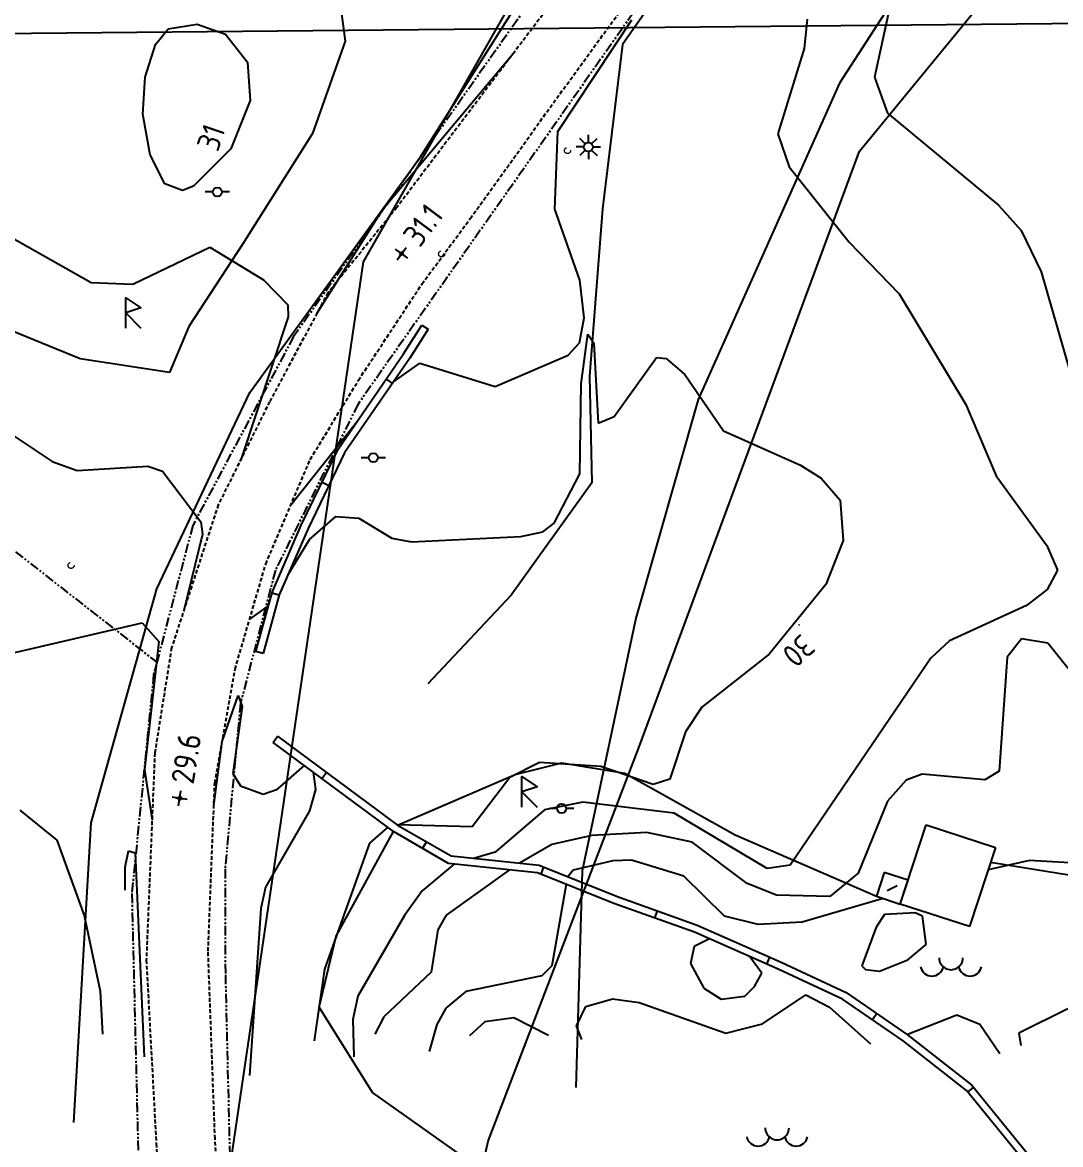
# Model space of a CAD drawing. Header units: metres. Extents: x 139929 to 142176, y 6401995 to 6404420.
# Drawn here: x 140387.5 to 140455.7, y 6402083.7 to 6402157.5 of the extents above; entities that cross this region are included whole.
import ezdxf
from ezdxf.enums import TextEntityAlignment as Align

# ---------------------------------------------------------------- set-up
doc = ezdxf.new("R2010")
doc.units = ezdxf.units.M
doc.header["$LTSCALE"] = 0.5
for name, pattern in [('DASHED', [0.75, 0.5, -0.25]), ('DGN Style 3', [2.464518, 1.76037, -0.704148]), ('PHANTOM', [2.5, 1.25, -0.25, 0.25, -0.25, 0.25, -0.25])]:
    doc.linetypes.add(name, pattern=pattern)
doc.layers.get('0').update_dxf_attribs({"color": 1})
for name, color, linetype in [('M-BEF-BELYSNINGSSTOLPE', 4, 'Continuous'), ('M-BEF-BYGGNAD', 3, 'Continuous'), ('M-BEF-BÄCK', 7, 'Continuous'), ('M-BEF-FORNFYND', 4, 'Continuous'), ('M-BEF-MARKLINJE', 4, 'Continuous'), ('M-BEF-MUR', 4, 'Continuous'), ('M-BEF-NIVÅ', 4, 'Continuous'), ('M-BEF-NIVÅKURVA-PRIMÄR-0.5M', 12, 'Continuous'), ('M-BEF-NIVÅKURVA-PRIMÄR-1.0M', 12, 'Continuous'), ('M-BEF-TELE-INFO', 4, 'Continuous'), ('M-BEF-VÄGKANT', 1, 'DASHED'), ('M-GR-FASTIGHETSGRÄNS', 3, 'PHANTOM')]:
    doc.layers.add(name, color=color, linetype=linetype)
doc.layers.add('TE_OSAKERT_LAGE', color=254, linetype='Continuous', lineweight=0)
doc.styles.add('ISO', font='iso.shx', dxfattribs={"height": 2.5})
doc.linetypes.add('Bäck', pattern='A,5,[107,sma.shx,S=1,R=0,X=0,Y=0],5', length=10)
picture_1 = doc.add_image_def('image1.png', size_in_pixel=(962, 792))

# ---------------------------------------------------------------- blocks, each defined once
blk = doc.blocks.new('PRI_P_FORNL')
blk.add_polyline3d([(-0.166667, -0.5, 0), (-0.166667, 1.5, 0), (0.833333, 0.833334, 0), (-0.166667, 0.5, 0), (0.833333, -0.5, 0)])
blk = doc.blocks.new('PRI_L_ALLM')
for points in [[(-0.3, 0, 0), (-0.8, 0, 0)], [(0.8, 0, 0), (0.3, 0, 0)]]:
    blk.add_polyline3d(points)
blk.add_circle((0, 0), 0.3)
blk = doc.blocks.new('PRI_L_BELYS')
for points in [[(-0.212, 0.212, 0), (-0.566, 0.566, 0)], [(0.212, 0.212, 0), (0.566, 0.566, 0)], [(-0.212, -0.212, 0), (-0.566, -0.566, 0)], [(0.212, -0.212, 0), (0.566, -0.566, 0)]]:
    blk.add_polyline3d(points)
blk.add_circle((0, 0), 0.3)
blk = doc.blocks.new('PRI_M_BERG')
for centre, radius, start, end in [((0, 0.867), 0.784, 179.99999, 0.00001), ((-1.252, 0.43), 0.765, 192.29023, 347.70977), ((1.252, 0.43), 0.765, 192.29023, 347.70977)]:
    blk.add_arc(centre, radius, start, end)
blk = doc.blocks.new('PRI_NIVÅ_HÖJDPUNKT_ISM')
at = {"color": 7}
for p, q in [((-0.25, 0), (0.25, 0)), ((0, 0.25), (0, -0.25))]:
    blk.add_line(p, q, dxfattribs=at)
blk = doc.blocks.new('OCT370_2', base_point=(108327.366, 6370837.691))
at = {"layer": 'TE_OSAKERT_LAGE', "color": 30, "linetype": 'DGN Style 3', "lineweight": 13}
blk.add_circle((108327.357, 6370837.691), 0.2, dxfattribs=at)
blk = doc.blocks.new('PRI_LED_BELYS')
at = {"color": 0, "linetype": 'Continuous'}
for p, q in [((0, 0.5), (0, 1.33)), ((-0.5, 0), (-1.33, 0)), ((0.5, 0), (1.33, 0)), ((0, -0.5), (0, -1.33))]:
    blk.add_line(p, q, dxfattribs=at)
blk.add_circle((0, 0), 0.5, dxfattribs=at)
blk = doc.blocks.new('SPWDEF')
at = {"color": 0, "linetype": 'Continuous'}
for p, q in [((-1, 0), (1, 0)), ((0, -1), (0, 1))]:
    blk.add_line(p, q, dxfattribs=at)
blk.add_circle((0, 0), 0.2)
blk = doc.blocks.new('PRI_NIVÅ_HÖJDPKT')
at = {"color": 0, "linetype": 'Continuous', "lineweight": -3}
blk.add_circle((183, 184), 0.0005, dxfattribs=at)

msp = doc.modelspace()

# ---------------------------------------------------------------- linework, layer by layer
at = {"layer": 'M-BEF-BYGGNAD'}
for p, q in [((140445.162, 6402099.528, 34.076), (140446.859, 6402104.73, 34.076)), ((140445.162, 6402099.528), (140446.859, 6402104.73)), ((140446.859, 6402104.73, 34.076), (140451.411, 6402103.246, 34.261)), ((140446.859, 6402104.73), (140451.411, 6402103.246)), ((140451.411, 6402103.246, 34.261), (140449.713, 6402098.043, 34.19)), ((140451.411, 6402103.246), (140449.713, 6402098.043)), ((140444.101, 6402101.607, 33.903), (140443.59, 6402100.041, 33.903)), ((140444.101, 6402101.607), (140443.59, 6402100.041)), ((140445.673, 6402101.094, 34.073), (140444.101, 6402101.607, 33.903)), ((140445.673, 6402101.094), (140444.101, 6402101.607)), ((140445.162, 6402099.528, 34.076), (140445.673, 6402101.094, 34.073)), ((140445.162, 6402099.528), (140445.673, 6402101.094)), ((140444.96, 6402100.733, 34.073), (140444.304, 6402100.402, 33.903)), ((140444.96, 6402100.733), (140444.304, 6402100.402)), ((140443.59, 6402100.041, 33.903), (140445.162, 6402099.528, 34.076)), ((140443.59, 6402100.041), (140445.162, 6402099.528)), ((140449.713, 6402098.043, 34.19), (140445.162, 6402099.528, 34.076)), ((140449.713, 6402098.043), (140445.162, 6402099.528))]:
    msp.add_line(p, q, dxfattribs=at)
at = {"layer": 'M-BEF-BÄCK', "linetype": 'Bäck', "lineweight": -3}
for p, q in [((140438.996, 6402173.279, 30.751), (140426.905, 6402156.051, 30.196)), ((140426.905, 6402156.051, 30.196), (140425.58, 6402145.241, 30.025)), ((140425.58, 6402145.241, 30.025), (140424.738, 6402134.251, 29.899)), ((140424.738, 6402134.251, 29.899), (140424.892, 6402127.219, 29.836)), ((140424.892, 6402127.219, 29.836), (140419.581, 6402119.851, 29.338)), ((140419.581, 6402119.851, 29.338), (140414.111, 6402114.018, 29.287))]:
    msp.add_line(p, q, dxfattribs=at)
at = {"layer": 'M-BEF-BÄCK', "lineweight": -3}
for p, q in [((140438.996, 6402173.279), (140426.905, 6402156.051)), ((140426.905, 6402156.051), (140425.58, 6402145.241)), ((140425.58, 6402145.241), (140424.738, 6402134.251)), ((140424.738, 6402134.251), (140424.892, 6402127.219)), ((140424.892, 6402127.219), (140419.581, 6402119.851)), ((140419.581, 6402119.851), (140414.111, 6402114.018))]:
    msp.add_line(p, q, dxfattribs=at)
at = {"layer": 'M-BEF-MARKLINJE'}
for p, q in [((140451.584, 6402169.608), (140441.157, 6402153.505)), ((140413.623, 6402148.657), (140425.936, 6402168.188)), ((140408.118, 6402160.542), (140408.66, 6402156.263)), ((140408.66, 6402156.263), (140406.529, 6402150.195)), ((140441.157, 6402153.505), (140431.874, 6402132.704)), ((140406.529, 6402150.195), (140401.939, 6402142.945)), ((140402.391, 6402133.177), (140413.623, 6402148.657)), ((140401.939, 6402142.945), (140398.394, 6402137.511)), ((140391.241, 6402135.389), (140382.957, 6402138.775)), ((140398.394, 6402137.511), (140397.125, 6402134.481)), ((140397.125, 6402134.481), (140391.241, 6402135.389)), ((140396.287, 6402120.257), (140402.391, 6402133.177)), ((140431.874, 6402132.704), (140427.779, 6402118.33)), ((140391.972, 6402104.87), (140396.287, 6402120.257)), ((140427.779, 6402118.33), (140424.259, 6402101.708)), ((140419.853, 6402108.05, 30.002), (140422.911, 6402108.81, 30.145)), ((140422.911, 6402108.81, 30.145), (140427.053, 6402108.144, 29.584)), ((140412.12, 6402104.721, 30.62), (140419.853, 6402108.05, 30.002)), ((140427.053, 6402108.144, 29.584), (140434.311, 6402104.081, 30.145)), ((140390.842, 6402085.158), (140391.972, 6402104.87)), ((140408.069, 6402097.41, 29.864), (140411.846, 6402104.302, 30.62)), ((140434.311, 6402104.081, 30.145), (140443.59, 6402100.041, 31.518)), ((140424.259, 6402101.708), (140423.827, 6402087.477)), ((140451.1, 6402102.294, 31.752), (140456.927, 6402101.345, 31.644)), ((140406.967, 6402092.759, 29.779), (140408.069, 6402097.41, 29.864)), ((140410.458, 6402087.131, 30.288), (140406.967, 6402092.759, 29.779))]:
    msp.add_line(p, q, dxfattribs=at)
at = {"layer": 'M-BEF-MARKLINJE', "lineweight": -3, "ltscale": 0.8}
for p, q in [((140442.488, 6402149.031), (140458.907, 6402169.083)), ((140421.264, 6402161.77), (140409.844, 6402141.769)), ((140428.005, 6402109.86), (140442.488, 6402149.031)), ((140409.844, 6402141.769), (140399.639, 6402072.386)), ((140418.078, 6402083.931), (140428.005, 6402109.86)), ((140409.863, 6402047.48), (140418.078, 6402083.931))]:
    msp.add_line(p, q, dxfattribs=at)
at = {"layer": 'M-BEF-MARKLINJE', "lineweight": -3}
for p, q in [((140419.853, 6402108.05), (140422.911, 6402108.81)), ((140422.911, 6402108.81), (140427.053, 6402108.144)), ((140412.12, 6402104.721), (140419.853, 6402108.05)), ((140427.053, 6402108.144), (140434.311, 6402104.081)), ((140408.069, 6402097.41), (140411.846, 6402104.302)), ((140434.311, 6402104.081), (140443.59, 6402100.041)), ((140451.1, 6402102.294), (140456.927, 6402101.345)), ((140406.967, 6402092.759), (140408.069, 6402097.41)), ((140410.458, 6402087.131), (140406.967, 6402092.759)), ((140417.294, 6402082.3), (140410.458, 6402087.131))]:
    msp.add_line(p, q, dxfattribs=at)
at = {"layer": 'M-BEF-MUR'}
for p, q in [((140412.512, 6402135.708, 31.066), (140413.71, 6402137.591, 30.831)), ((140414.132, 6402137.323, 30.831), (140412.929, 6402135.432, 31.066)), ((140413.71, 6402137.591, 30.831), (140414.132, 6402137.323, 30.831)), ((140408.202, 6402129.45, 30.477), (140412.512, 6402135.708, 31.066)), ((140412.929, 6402135.432, 31.066), (140408.636, 6402129.197, 30.477)), ((140411.372, 6402134.053, 30.91), (140411.784, 6402133.769, 30.909)), ((140405.774, 6402124.444, 30.505), (140408.202, 6402129.45, 30.477)), ((140408.636, 6402129.197, 30.477), (140406.228, 6402124.235, 30.505)), ((140407.15, 6402127.28, 30.489), (140407.599, 6402127.062, 30.489)), ((140403.864, 6402120.024, 30.19), (140405.774, 6402124.444, 30.505)), ((140406.228, 6402124.235, 30.505), (140404.337, 6402119.858, 30.19)), ((140402.804, 6402116.134, 29.824), (140403.864, 6402120.024, 30.19)), ((140404.337, 6402119.858, 30.19), (140403.287, 6402116.003, 29.824)), ((140403.856, 6402119.993, 30.187), (140404.338, 6402119.861, 30.19)), ((140403.287, 6402116.003, 29.824), (140402.804, 6402116.134, 29.824)), ((140403.933, 6402110.159, 29.836), (140404.231, 6402110.561, 29.836)), ((140404.231, 6402110.561, 29.836), (140412.12, 6402104.721, 30.62)), ((140411.846, 6402104.302, 30.62), (140403.933, 6402110.159, 29.836)), ((140407.445, 6402108.181, 30.155), (140407.148, 6402107.779, 30.155)), ((140412.12, 6402104.721, 30.62), (140415.629, 6402102.693, 30.906)), ((140415.471, 6402102.206, 30.906), (140411.846, 6402104.302, 30.62)), ((140414.011, 6402103.628, 30.774), (140413.761, 6402103.195, 30.771)), ((140415.629, 6402102.693, 30.906), (140421.431, 6402102.08, 31.626)), ((140421.309, 6402101.59, 31.626), (140415.471, 6402102.206, 30.906)), ((140421.431, 6402102.08, 31.626), (140426.508, 6402100.041, 32.33)), ((140421.707, 6402101.969, 31.664), (140421.521, 6402101.505, 31.656)), ((140426.33, 6402099.574, 32.33), (140421.309, 6402101.59, 31.626)), ((140431.627, 6402097.681, 32.113), (140426.33, 6402099.574, 32.33)), ((140426.508, 6402100.041, 32.33), (140431.813, 6402098.146, 32.113)), ((140429.17, 6402099.09, 32.221), (140429.001, 6402098.619, 32.221)), ((140431.813, 6402098.146, 32.113), (140437.339, 6402095.7, 32.096)), ((140437.133, 6402095.245, 32.096), (140431.627, 6402097.681, 32.113)), ((140436.562, 6402096.044, 32.098), (140436.359, 6402095.587, 32.098)), ((140441.366, 6402093.268, 32.204), (140437.133, 6402095.245, 32.096)), ((140437.339, 6402095.7, 32.096), (140441.615, 6402093.703, 32.204)), ((140441.615, 6402093.703, 32.204), (140445.647, 6402090.932, 31.741)), ((140445.351, 6402090.529, 31.741), (140441.366, 6402093.268, 32.204)), ((140443.618, 6402092.327, 31.974), (140443.335, 6402091.915, 31.975)), ((140445.647, 6402090.932, 31.741), (140449.869, 6402087.623, 31.461))]:
    msp.add_line(p, q, dxfattribs=at)
at = {"layer": 'M-BEF-MUR', "lineweight": -3}
for p, q in [((140412.512, 6402135.708), (140413.71, 6402137.591)), ((140414.132, 6402137.323), (140412.929, 6402135.432)), ((140413.71, 6402137.591), (140414.132, 6402137.323)), ((140408.202, 6402129.45), (140412.512, 6402135.708)), ((140412.929, 6402135.432), (140408.636, 6402129.197)), ((140411.372, 6402134.053), (140411.784, 6402133.769)), ((140405.774, 6402124.444), (140408.202, 6402129.45)), ((140408.636, 6402129.197), (140406.228, 6402124.235)), ((140407.15, 6402127.28), (140407.599, 6402127.062)), ((140403.864, 6402120.024), (140405.774, 6402124.444)), ((140406.228, 6402124.235), (140404.337, 6402119.858)), ((140402.804, 6402116.134), (140403.864, 6402120.024)), ((140404.337, 6402119.858), (140403.287, 6402116.003)), ((140403.856, 6402119.993), (140404.338, 6402119.861)), ((140403.287, 6402116.003), (140402.804, 6402116.134)), ((140403.933, 6402110.159), (140404.231, 6402110.561)), ((140404.231, 6402110.561), (140412.12, 6402104.721)), ((140411.846, 6402104.302), (140403.933, 6402110.159)), ((140407.445, 6402108.181), (140407.148, 6402107.779)), ((140412.12, 6402104.721), (140415.629, 6402102.693)), ((140415.471, 6402102.206), (140411.846, 6402104.302)), ((140414.011, 6402103.628), (140413.761, 6402103.195)), ((140415.629, 6402102.693), (140421.431, 6402102.08)), ((140421.309, 6402101.59), (140415.471, 6402102.206)), ((140421.431, 6402102.08), (140426.508, 6402100.041)), ((140421.707, 6402101.969), (140421.521, 6402101.505)), ((140426.33, 6402099.574), (140421.309, 6402101.59)), ((140431.627, 6402097.681), (140426.33, 6402099.574)), ((140426.508, 6402100.041), (140431.813, 6402098.146)), ((140429.17, 6402099.09), (140429.001, 6402098.619)), ((140431.813, 6402098.146), (140437.339, 6402095.7)), ((140437.133, 6402095.245), (140431.627, 6402097.681)), ((140436.562, 6402096.044), (140436.359, 6402095.587)), ((140441.366, 6402093.268), (140437.133, 6402095.245)), ((140437.339, 6402095.7), (140441.615, 6402093.703)), ((140441.615, 6402093.703), (140445.647, 6402090.932)), ((140445.351, 6402090.529), (140441.366, 6402093.268)), ((140443.618, 6402092.327), (140443.335, 6402091.915)), ((140445.647, 6402090.932), (140449.869, 6402087.623)), ((140449.517, 6402087.264), (140445.351, 6402090.529)), ((140454.974, 6402080.571), (140449.517, 6402087.264)), ((140449.979, 6402087.488), (140449.592, 6402087.172)), ((140449.869, 6402087.623), (140455.383, 6402080.86))]:
    msp.add_line(p, q, dxfattribs=at)
at = {"layer": 'M-BEF-NIVÅKURVA-PRIMÄR-0.5M', "linetype": 'Continuous', "lineweight": -3}
for p, q in [((140422.64, 6402150.341, 30.5), (140427.525, 6402157.67, 30.5)), ((140439.045, 6402157.719, 30.5), (140438.852, 6402155.786, 30.5)), ((140438.852, 6402155.786, 30.5), (140437.104, 6402150.188, 30.5)), ((140422.453, 6402145.223, 30.5), (140422.64, 6402150.341, 30.5)), ((140437.104, 6402150.188, 30.5), (140437.848, 6402148, 30.5)), ((140437.848, 6402148, 30.5), (140441.805, 6402143.05, 30.5)), ((140424.099, 6402140.547, 30.5), (140422.453, 6402145.223, 30.5)), ((140386.12, 6402143.702, 30.5), (140391.981, 6402140.407, 30.5)), ((140441.805, 6402143.05, 30.5), (140445.093, 6402139.647, 30.5)), ((140394.704, 6402140.296, 30.5), (140399.783, 6402142.722, 30.5)), ((140399.783, 6402142.722, 30.5), (140403.309, 6402140.573, 30.5)), ((140391.981, 6402140.407, 30.5), (140394.704, 6402140.296, 30.5)), ((140403.309, 6402140.573, 30.5), (140404.903, 6402138.938, 30.5)), ((140424.391, 6402138.069, 30.5), (140424.099, 6402140.547, 30.5)), ((140445.093, 6402139.647, 30.5), (140449.482, 6402132.373, 30.5)), ((140404.903, 6402138.938, 30.5), (140404.919, 6402138.138, 30.5)), ((140404.919, 6402138.138, 30.5), (140401.8, 6402128.749, 30.5)), ((140424.081, 6402136.434, 30.5), (140424.391, 6402138.069, 30.5)), ((140423.33, 6402135.614, 30.5), (140424.081, 6402136.434, 30.5)), ((140411.854, 6402133.87, 30.5), (140413.585, 6402135.101, 30.5)), ((140413.585, 6402135.101, 30.5), (140418.52, 6402133.565, 30.5)), ((140418.52, 6402133.565, 30.5), (140423.33, 6402135.614, 30.5)), ((140449.482, 6402132.373, 30.5), (140451.458, 6402127.685, 30.5)), ((140405.102, 6402125.782, 30.5), (140409.43, 6402131.232, 30.5)), ((140451.458, 6402127.685, 30.5), (140454.79, 6402123.104, 30.5)), ((140454.79, 6402123.104, 30.5), (140455.496, 6402121.493, 30.5)), ((140455.496, 6402121.493, 30.5), (140454.814, 6402120.221, 30.5)), ((140454.814, 6402120.221, 30.5), (140453.46, 6402119.165, 30.5)), ((140453.46, 6402119.165, 30.5), (140448.402, 6402116.829, 30.5)), ((140385.146, 6402115.655, 29.5), (140395.324, 6402118.017, 29.5)), ((140395.324, 6402118.017, 29.5), (140396.424, 6402116.8, 29.5)), ((140396.424, 6402116.8, 29.5), (140395.473, 6402108.348, 29.5)), ((140448.402, 6402116.829, 30.5), (140447.181, 6402115.69, 30.5)), ((140447.181, 6402115.69, 30.5), (140437.914, 6402102.095, 30.5)), ((140400.578, 6402110.211, 29.5), (140401.635, 6402113.238, 29.5)), ((140401.635, 6402113.238, 29.5), (140401.888, 6402112.528, 29.5)), ((140401.888, 6402112.528, 29.5), (140401.292, 6402108.114, 29.5)), ((140400.038, 6402106.002, 29.5), (140400.578, 6402110.211, 29.5)), ((140395.473, 6402108.348, 29.5), (140395.972, 6402105.047, 29.5)), ((140404.229, 6402107.081, 29.5), (140405.989, 6402108.638, 29.5)), ((140401.292, 6402108.114, 29.5), (140401.787, 6402107.294, 29.5)), ((140406.572, 6402108.206, 29.5), (140406.726, 6402107.068, 29.5)), ((140401.787, 6402107.294, 29.5), (140403.278, 6402106.76, 29.5)), ((140403.278, 6402106.76, 29.5), (140404.229, 6402107.081, 29.5)), ((140406.726, 6402107.068, 29.5), (140406.315, 6402105.651, 29.5)), ((140424.3, 6402106.221, 30.5), (140421.769, 6402105.719, 30.5)), ((140430.293, 6402105.514, 30.5), (140424.3, 6402106.221, 30.5)), ((140406.315, 6402105.651, 29.5), (140403.429, 6402100.646, 29.5)), ((140421.769, 6402105.719, 30.5), (140418.533, 6402102.932, 30.5)), ((140436.409, 6402101.857, 30.5), (140430.293, 6402105.514, 30.5)), ((140418.533, 6402102.932, 30.5), (140417.114, 6402102.536, 30.5)), ((140415.863, 6402102.165, 30.5), (140413.736, 6402100.392, 30.5)), ((140423.651, 6402101.769, 31.5), (140423.309, 6402101.326, 31.5)), ((140426.268, 6402102.366, 31.5), (140423.651, 6402101.769, 31.5)), ((140427.488, 6402102.414, 31.5), (140426.268, 6402102.366, 31.5)), ((140430.138, 6402101.596, 31.5), (140427.488, 6402102.414, 31.5)), ((140437.914, 6402102.095, 30.5), (140436.409, 6402101.857, 30.5)), ((140453.659, 6402102.401, 31.5), (140450.934, 6402101.783, 31.5)), ((140458.499, 6402102.111, 31.5), (140453.659, 6402102.401, 31.5)), ((140430.922, 6402101.366, 31.5), (140430.138, 6402101.596, 31.5)), ((140433.611, 6402098.733, 31.5), (140430.922, 6402101.366, 31.5)), ((140403.429, 6402100.646, 29.5), (140403.131, 6402099.229, 29.5)), ((140413.736, 6402100.392, 30.5), (140412.559, 6402098.767, 30.5)), ((140423.191, 6402100.835, 31.5), (140422.265, 6402095.466, 31.5)), ((140444.047, 6402099.892, 31.5), (140438.719, 6402098.341, 31.5)), ((140403.131, 6402099.229, 29.5), (140402.373, 6402088.255, 29.5)), ((140412.559, 6402098.767, 30.5), (140409.505, 6402093.478, 30.5)), ((140435.811, 6402098.187, 31.5), (140433.611, 6402098.733, 31.5)), ((140438.719, 6402098.341, 31.5), (140435.811, 6402098.187, 31.5)), ((140422.265, 6402095.466, 31.5), (140421.597, 6402094.803, 31.5)), ((140421.597, 6402094.803, 31.5), (140416.598, 6402093.784, 31.5)), ((140416.598, 6402093.784, 31.5), (140415.293, 6402092.693, 31.5)), ((140409.505, 6402093.478, 30.5), (140409.182, 6402091.941, 30.5)), ((140424.495, 6402092.794, 31.5), (140426.242, 6402093.299, 31.5)), ((140426.242, 6402093.299, 31.5), (140427.986, 6402093.058, 31.5)), ((140427.986, 6402093.058, 31.5), (140433.704, 6402091.047, 31.5)), ((140436.109, 6402091.654, 31.5), (140438.944, 6402093.57, 31.5)), ((140438.944, 6402093.57, 31.5), (140440.507, 6402092.742, 31.5)), ((140415.293, 6402092.693, 31.5), (140414.693, 6402091.608, 31.5)), ((140423.887, 6402091.511, 31.5), (140424.495, 6402092.794, 31.5)), ((140440.507, 6402092.742, 31.5), (140443.206, 6402090.333, 31.5)), ((140445.603, 6402090.962, 31.5), (140448.885, 6402092.254, 31.5)), ((140448.885, 6402092.254, 31.5), (140450.392, 6402091.631, 31.5)), ((140409.182, 6402091.941, 30.5), (140409.247, 6402089.492, 30.5)), ((140414.693, 6402091.608, 31.5), (140414.187, 6402089.826, 31.5)), ((140424.217, 6402090.634, 31.5), (140423.887, 6402091.511, 31.5)), ((140433.704, 6402091.047, 31.5), (140436.109, 6402091.654, 31.5)), ((140450.392, 6402091.631, 31.5), (140451.716, 6402089.704, 31.5))]:
    msp.add_line(p, q, dxfattribs=at)
at = {"layer": 'M-BEF-NIVÅKURVA-PRIMÄR-1.0M', "linetype": 'Continuous', "lineweight": -3}
for p, q in [((140445.552, 6402163.465, 31), (140443.471, 6402153.893, 31)), ((140396.211, 6402156.041, 31), (140397.033, 6402157.072, 31)), ((140397.033, 6402157.072, 31), (140398.95, 6402157.396, 31)), ((140398.95, 6402157.396, 31), (140400.805, 6402156.73, 31)), ((140400.805, 6402156.73, 31), (140402.256, 6402154.899, 31)), ((140395.516, 6402153.899, 31), (140396.211, 6402156.041, 31)), ((140411.146, 6402145.219, 31), (140419.823, 6402155.594, 31)), ((140402.256, 6402154.899, 31), (140402.419, 6402152.363, 31)), ((140395.363, 6402151.479, 31), (140395.516, 6402153.899, 31)), ((140443.471, 6402153.893, 31), (140444.322, 6402151.526, 31)), ((140402.419, 6402152.363, 31), (140401.151, 6402149.194, 31)), ((140395.842, 6402148.789, 31), (140395.363, 6402151.479, 31)), ((140444.322, 6402151.526, 31), (140451.609, 6402145.478, 31)), ((140401.151, 6402149.194, 31), (140398.691, 6402146.732, 31)), ((140396.805, 6402146.879, 31), (140395.842, 6402148.789, 31)), ((140397.981, 6402146.442, 31), (140396.805, 6402146.879, 31)), ((140398.691, 6402146.732, 31), (140397.981, 6402146.442, 31)), ((140451.609, 6402145.478, 31), (140453.107, 6402143.813, 31)), ((140406.8, 6402138.355, 31), (140411.146, 6402145.219, 31)), ((140453.107, 6402143.813, 31), (140454.423, 6402141.101, 31)), ((140454.423, 6402141.101, 31), (140456.952, 6402132.348, 31)), ((140424.181, 6402133.727, 30), (140424.63, 6402137.011, 30)), ((140424.63, 6402137.011, 30), (140425.01, 6402136.406, 30)), ((140425.01, 6402136.406, 30), (140425.3, 6402131.142, 30)), ((140426.347, 6402131.6, 30), (140429.125, 6402135.46, 30)), ((140429.125, 6402135.46, 30), (140429.772, 6402135.412, 30)), ((140429.772, 6402135.412, 30), (140430.989, 6402134.348, 30)), ((140430.989, 6402134.348, 30), (140433.541, 6402130.643, 30)), ((140424.095, 6402127.83, 30), (140424.181, 6402133.727, 30)), ((140385.349, 6402131.33, 30), (140389.398, 6402128.631, 30)), ((140425.3, 6402131.142, 30), (140426.347, 6402131.6, 30)), ((140433.541, 6402130.643, 30), (140438.605, 6402128.398, 30)), ((140389.398, 6402128.631, 30), (140391.043, 6402128.031, 30)), ((140391.043, 6402128.031, 30), (140395.69, 6402128.313, 30)), ((140395.69, 6402128.313, 30), (140396.666, 6402127.987, 30)), ((140438.605, 6402128.398, 30), (140439.964, 6402127.532, 30)), ((140396.666, 6402127.987, 30), (140399.176, 6402124.669, 30)), ((140422.416, 6402124.582, 30), (140424.095, 6402127.83, 30)), ((140439.964, 6402127.532, 30), (140441.203, 6402126.088, 30)), ((140441.203, 6402126.088, 30), (140441.399, 6402123.427, 30)), ((140399.176, 6402124.669, 30), (140399.284, 6402123.845, 30)), ((140406.332, 6402123.504, 30), (140408.065, 6402125.022, 30)), ((140408.065, 6402125.022, 30), (140409.568, 6402124.907, 30)), ((140409.568, 6402124.907, 30), (140411.742, 6402123.589, 30)), ((140421.67, 6402124.011, 30), (140422.416, 6402124.582, 30)), ((140399.284, 6402123.845, 30), (140398.053, 6402118.824, 30)), ((140420.227, 6402123.709, 30), (140421.67, 6402124.011, 30)), ((140404.914, 6402121.192, 30), (140406.332, 6402123.504, 30)), ((140411.742, 6402123.589, 30), (140413.029, 6402123.355, 30)), ((140413.029, 6402123.355, 30), (140420.227, 6402123.709, 30)), ((140441.399, 6402123.427, 30), (140440.268, 6402120.544, 30)), ((140440.268, 6402120.544, 30), (140436.549, 6402115.972, 30)), ((140402.391, 6402118.265, 30), (140403.623, 6402119.142, 30)), ((140453.129, 6402116.963, 31), (140452.185, 6402115.773, 31)), ((140454.872, 6402116.692, 31), (140453.129, 6402116.963, 31)), ((140457.245, 6402113.697, 31), (140454.872, 6402116.692, 31)), ((140436.549, 6402115.972, 30), (140432.123, 6402112.487, 30)), ((140452.185, 6402115.773, 31), (140451.657, 6402108.276, 31)), ((140432.123, 6402112.487, 30), (140431.048, 6402110.85, 30)), ((140431.048, 6402110.85, 30), (140430.019, 6402107.749, 30)), ((140421.447, 6402108.844, 30), (140419.491, 6402107.848, 30)), ((140425.474, 6402108.576, 30), (140421.447, 6402108.844, 30)), ((140428.913, 6402107.381, 30), (140425.474, 6402108.576, 30)), ((140419.491, 6402107.848, 30), (140417.007, 6402104.616, 30)), ((140430.019, 6402107.749, 30), (140428.913, 6402107.381, 30)), ((140445.541, 6402107.673, 31), (140444.317, 6402106.296, 31)), ((140446.595, 6402108.07, 31), (140445.541, 6402107.673, 31)), ((140450.724, 6402107.7, 31), (140446.595, 6402108.07, 31)), ((140451.657, 6402108.276, 31), (140450.724, 6402107.7, 31)), ((140444.317, 6402106.296, 31), (140442.389, 6402101.557, 31)), ((140387.276, 6402105.708, 29), (140389.705, 6402103.737, 29)), ((140417.007, 6402104.616, 30), (140412.11, 6402104.729, 30)), ((140411.472, 6402104.579, 30), (140410.279, 6402103.528, 30)), ((140424.885, 6402104.044, 31), (140422.245, 6402103.456, 31)), ((140428.501, 6402104.232, 31), (140424.885, 6402104.044, 31)), ((140431.477, 6402103.601, 31), (140428.501, 6402104.232, 31)), ((140389.705, 6402103.737, 29), (140391.511, 6402098.785, 29)), ((140410.279, 6402103.528, 30), (140407.304, 6402095.252, 30)), ((140422.245, 6402103.456, 31), (140420.14, 6402102.216, 31)), ((140435.098, 6402100.889, 31), (140431.477, 6402103.601, 31)), ((140394.21, 6402101.953, 29), (140394.425, 6402103.025, 29)), ((140394.425, 6402103.025, 29), (140394.853, 6402102.901, 29)), ((140394.853, 6402102.901, 29), (140395.459, 6402089.483, 29)), ((140394.209, 6402100.433, 29), (140394.21, 6402101.953, 29)), ((140419.474, 6402101.784, 31), (140415.303, 6402098.789, 31)), ((140442.389, 6402101.557, 31), (140440.534, 6402100.028, 31)), ((140437.028, 6402100.121, 31), (140435.098, 6402100.889, 31)), ((140440.534, 6402100.028, 31), (140437.028, 6402100.121, 31)), ((140391.511, 6402098.785, 29), (140392.57, 6402093.798, 29)), ((140415.303, 6402098.789, 31), (140414.767, 6402097.825, 31)), ((140444.119, 6402098.839, 32), (140443.578, 6402098.019, 32)), ((140446.144, 6402098.943, 32), (140444.119, 6402098.839, 32)), ((140446.618, 6402098.743, 32), (140446.144, 6402098.943, 32)), ((140446.861, 6402096.876, 32), (140446.618, 6402098.743, 32)), ((140443.578, 6402098.019, 32), (140442.629, 6402095.478, 32)), ((140414.767, 6402097.825, 31), (140414.326, 6402095.047, 31)), ((140431.602, 6402096.739, 32), (140431.37, 6402095.62, 32)), ((140432.611, 6402097.246, 32), (140431.602, 6402096.739, 32)), ((140445.666, 6402095.861, 32), (140446.861, 6402096.876, 32)), ((140436.058, 6402094.996, 32), (140435.277, 6402096.067, 32)), ((140443.785, 6402095.127, 32), (140445.666, 6402095.861, 32)), ((140407.304, 6402095.252, 30), (140406.634, 6402090.541, 30)), ((140431.37, 6402095.62, 32), (140432.258, 6402093.988, 32)), ((140442.629, 6402095.478, 32), (140442.871, 6402095.223, 32)), ((140442.871, 6402095.223, 32), (140443.785, 6402095.127, 32)), ((140414.326, 6402095.047, 31), (140411.214, 6402092.123, 31)), ((140435.586, 6402094.105, 32), (140436.058, 6402094.996, 32)), ((140392.57, 6402093.798, 29), (140392.722, 6402090.976, 29)), ((140432.258, 6402093.988, 32), (140433.381, 6402093.269, 32)), ((140434.943, 6402093.465, 32), (140435.586, 6402094.105, 32)), ((140433.381, 6402093.269, 32), (140434.943, 6402093.465, 32)), ((140411.214, 6402092.123, 31), (140410.622, 6402090.965, 31)), ((140456.175, 6402092.645, 32), (140452.957, 6402091.04, 32)), ((140417.845, 6402091.775, 32), (140416.852, 6402090.875, 32)), ((140419.746, 6402092.045, 32), (140417.845, 6402091.775, 32)), ((140422.046, 6402090.883, 32), (140419.746, 6402092.045, 32)), ((140452.957, 6402091.04, 32), (140453.082, 6402090.232, 32))]:
    msp.add_line(p, q, dxfattribs=at)
at = {"layer": 'M-BEF-VÄGKANT'}
for p, q in [((140424.142, 6402161.303), (140416.92, 6402151.756)), ((140422.574, 6402152.513), (140428.739, 6402160.976)), ((140416.887, 6402144.603, 31.126), (140422.574, 6402152.513, 31.069)), ((140416.92, 6402151.756, 31.154), (140412.07, 6402145.341, 31.183)), ((140412.07, 6402145.341, 31.183), (140407.54, 6402139.739, 30.991)), ((140413.712, 6402140.299, 31.14), (140416.887, 6402144.603, 31.126)), ((140409.541, 6402133.974, 30.951), (140413.712, 6402140.299, 31.14)), ((140407.54, 6402139.739, 30.991), (140403.699, 6402132.555, 30.62)), ((140406.373, 6402128.771, 30.705), (140409.541, 6402133.974, 30.951)), ((140403.699, 6402132.555, 30.62), (140400.323, 6402125.787, 30.436)), ((140403.446, 6402121.886, 30.231), (140406.373, 6402128.771, 30.705)), ((140400.323, 6402125.787, 30.436), (140397.255, 6402116.375, 30.002)), ((140401.431, 6402114.973, 29.904), (140403.446, 6402121.886, 30.231)), ((140397.255, 6402116.375, 30.002), (140396.154, 6402109.469, 29.658)), ((140400.096, 6402107.491, 29.521), (140401.431, 6402114.973, 29.904)), ((140396.154, 6402109.469, 29.658), (140395.594, 6402095.842, 29.315)), ((140399.659, 6402096.435, 29.275), (140400.096, 6402107.491, 29.521)), ((140395.594, 6402095.842, 29.315), (140396.251, 6402083.781, 29.069)), ((140400.112, 6402084.114, 29.058), (140399.659, 6402096.435, 29.275))]:
    msp.add_line(p, q, dxfattribs=at)
at = {"layer": 'M-BEF-VÄGKANT', "lineweight": -3}
for p, q in [((140424.142, 6402161.303), (140416.92, 6402151.756)), ((140422.574, 6402152.513), (140428.739, 6402160.976)), ((140416.887, 6402144.603), (140422.574, 6402152.513)), ((140416.92, 6402151.756), (140412.07, 6402145.341)), ((140412.07, 6402145.341), (140407.54, 6402139.739)), ((140413.712, 6402140.299), (140416.887, 6402144.603)), ((140409.541, 6402133.974), (140413.712, 6402140.299)), ((140407.54, 6402139.739), (140403.699, 6402132.555)), ((140406.373, 6402128.771), (140409.541, 6402133.974)), ((140403.699, 6402132.555), (140400.323, 6402125.787)), ((140403.446, 6402121.886), (140406.373, 6402128.771)), ((140400.323, 6402125.787), (140397.255, 6402116.375)), ((140401.431, 6402114.973), (140403.446, 6402121.886)), ((140397.255, 6402116.375), (140396.154, 6402109.469)), ((140400.096, 6402107.491), (140401.431, 6402114.973)), ((140396.154, 6402109.469), (140395.594, 6402095.842)), ((140399.659, 6402096.435), (140400.096, 6402107.491)), ((140395.594, 6402095.842), (140396.251, 6402083.781)), ((140400.112, 6402084.114), (140399.659, 6402096.435)), ((140401.101, 6402069.813), (140400.112, 6402084.114)), ((140396.251, 6402083.781), (140396.894, 6402072.667))]:
    msp.add_line(p, q, dxfattribs=at)
at = {"layer": 'M-GR-FASTIGHETSGRÄNS'}
for p, q in [((140442.362, 6402189.365), (140405.281, 6402136.848)), ((140442.362, 6402189.365), (140405.281, 6402136.848)), ((140447.75, 6402186.778), (140409.518, 6402132.408)), ((140447.75, 6402186.778), (140409.518, 6402132.408)), ((140309.15, 6402183.462), (140396.292, 6402115.433)), ((140309.15, 6402183.462), (140396.292, 6402115.433)), ((140405.281, 6402136.848), (140398.65, 6402124.426)), ((140405.281, 6402136.848), (140398.65, 6402124.426)), ((140409.518, 6402132.408), (140404.083, 6402121.486)), ((140409.518, 6402132.408), (140404.083, 6402121.486)), ((140398.65, 6402124.426), (140396.079, 6402114.621)), ((140398.65, 6402124.426), (140396.292, 6402115.433)), ((140404.083, 6402121.486), (140401.786, 6402112.742)), ((140404.083, 6402121.486), (140401.786, 6402112.742)), ((140396.292, 6402115.433), (140396.079, 6402114.621)), ((140396.079, 6402114.621), (140394.644, 6402100.219)), ((140396.079, 6402114.621), (140394.644, 6402100.219)), ((140401.786, 6402112.742), (140400.77, 6402101.838)), ((140401.786, 6402112.742), (140400.77, 6402101.838)), ((140400.77, 6402101.838), (140400.792, 6402094.879)), ((140400.77, 6402101.838), (140400.792, 6402094.879)), ((140394.644, 6402100.219), (140394.992, 6402086.019)), ((140394.644, 6402100.219), (140396.081, 6402041.654)), ((140400.792, 6402094.879), (140401.009, 6402085.957)), ((140400.792, 6402094.879), (140402.079, 6402041.8))]:
    msp.add_line(p, q, dxfattribs=at)

# ---------------------------------------------------------------- block references
at = {"layer": 'M-BEF-BELYSNINGSSTOLPE', "color": 1, "linetype": 'Continuous', "lineweight": -3, "xscale": 0.6, "yscale": 0.6, "zscale": 0.6}
msp.add_blockref('PRI_LED_BELYS', (140424.661, 6402149.315, 30.448), dxfattribs=at)
at = {"layer": 'M-BEF-BELYSNINGSSTOLPE', "lineweight": -3}
msp.add_blockref('PRI_L_BELYS', (140424.661, 6402149.315, 30.448), dxfattribs=at)
at = {"layer": 'M-BEF-BELYSNINGSSTOLPE'}
for p in [(140400.265, 6402146.354, 30.511), (140400.265, 6402146.354, 30.511), (140410.518, 6402128.878, 30.019), (140410.518, 6402128.878, 30.019), (140422.9, 6402105.813, 30.768), (140422.9, 6402105.813, 30.768)]:
    msp.add_blockref('PRI_L_ALLM', p, dxfattribs=at)
at = {"layer": 'M-BEF-FORNFYND', "lineweight": -3}
for p in [(140394.409, 6402137.896), (140420.455, 6402106.408)]:
    msp.add_blockref('PRI_P_FORNL', p, dxfattribs=at)
at = {"layer": 'M-BEF-FORNFYND'}
for p in [(140394.409, 6402137.896), (140420.455, 6402106.408)]:
    msp.add_blockref('PRI_P_FORNL', p, dxfattribs=at)
at = {"layer": 'M-BEF-MARKLINJE'}
for p in [(140448.496, 6402095.129, 32.101), (140448.496, 6402095.129, 32.101), (140437.065, 6402083.946, 31.089)]:
    msp.add_blockref('PRI_M_BERG', p, dxfattribs=at)
at = {"layer": 'M-BEF-NIVÅ', "xscale": 0.5, "yscale": 0.5, "zscale": 0.5}
for p, rotation in [((140412.378, 6402142.295, 31.123), 53.63100053277696), ((140397.794, 6402106.487, 29.621), 81.24300330922648)]:
    msp.add_blockref('SPWDEF', p, dxfattribs=dict(at, rotation=rotation))
at = {"layer": 'M-BEF-NIVÅ', "lineweight": -3}
for p, rotation in [((140412.378, 6402142.295, 31.123), 53.63100053277696), ((140397.794, 6402106.487, 29.621), 81.24300330922642)]:
    msp.add_blockref('PRI_NIVÅ_HÖJDPUNKT_ISM', p, dxfattribs=dict(at, rotation=rotation))
at = {"layer": 'M-BEF-NIVÅKURVA-PRIMÄR-1.0M', "color": 1, "linetype": 'Continuous', "lineweight": -3, "xscale": 0.001, "yscale": 0.001, "zscale": 0.001}
for p in [(140400.726, 6402148.783, 31), (140438.342, 6402117.696, 30)]:
    msp.add_blockref('PRI_NIVÅ_HÖJDPKT', p, dxfattribs=at)
at = {"layer": 'M-BEF-TELE-INFO', "color": 30, "linetype": 'DGN Style 3', "lineweight": 13}
for p in [(140423.292, 6402149.074), (140415.022, 6402142.282), (140390.659, 6402121.799)]:
    msp.add_blockref('OCT370_2', p, dxfattribs=at)

# ---------------------------------------------------------------- texts
at = {"layer": 'M-BEF-NIVÅ', "style": 'ISO'}
for s, rotation, p in [('31.1', 53.631, (140412.979, 6402143.094, 31.123)), ('31.1', 53.03959, (140412.979, 6402143.094)), ('29.6', 81.243, (140397.957, 6402107.474, 29.621)), ('29.6', 80.65424, (140397.957, 6402107.474))]:
    msp.add_text(s, height=1.5, rotation=rotation, dxfattribs=at).set_placement(p, align=Align.MIDDLE_LEFT)
at = {"layer": 'M-BEF-NIVÅKURVA-PRIMÄR-1.0M', "style": 'ISO'}
for s, rotation, p in [('31', 71.217, (140400.726, 6402148.783)), ('30', 222.77701, (140438.342, 6402117.696))]:
    msp.add_text(s, height=1.5, rotation=rotation, dxfattribs=at).set_placement(p, align=Align.BOTTOM_LEFT)

# ---------------------------------------------------------------- pictures from other files: only their frames are drawn
at = {"layer": 'Defpoints'}
image = msp.add_image(picture_1, insert=(140201.298, 6402155.02), size_in_units=(323.275, 266.147), rotation=0.54152, dxfattribs=at)
image.dxf.flags = 7

doc.saveas('drawing.dxf')
